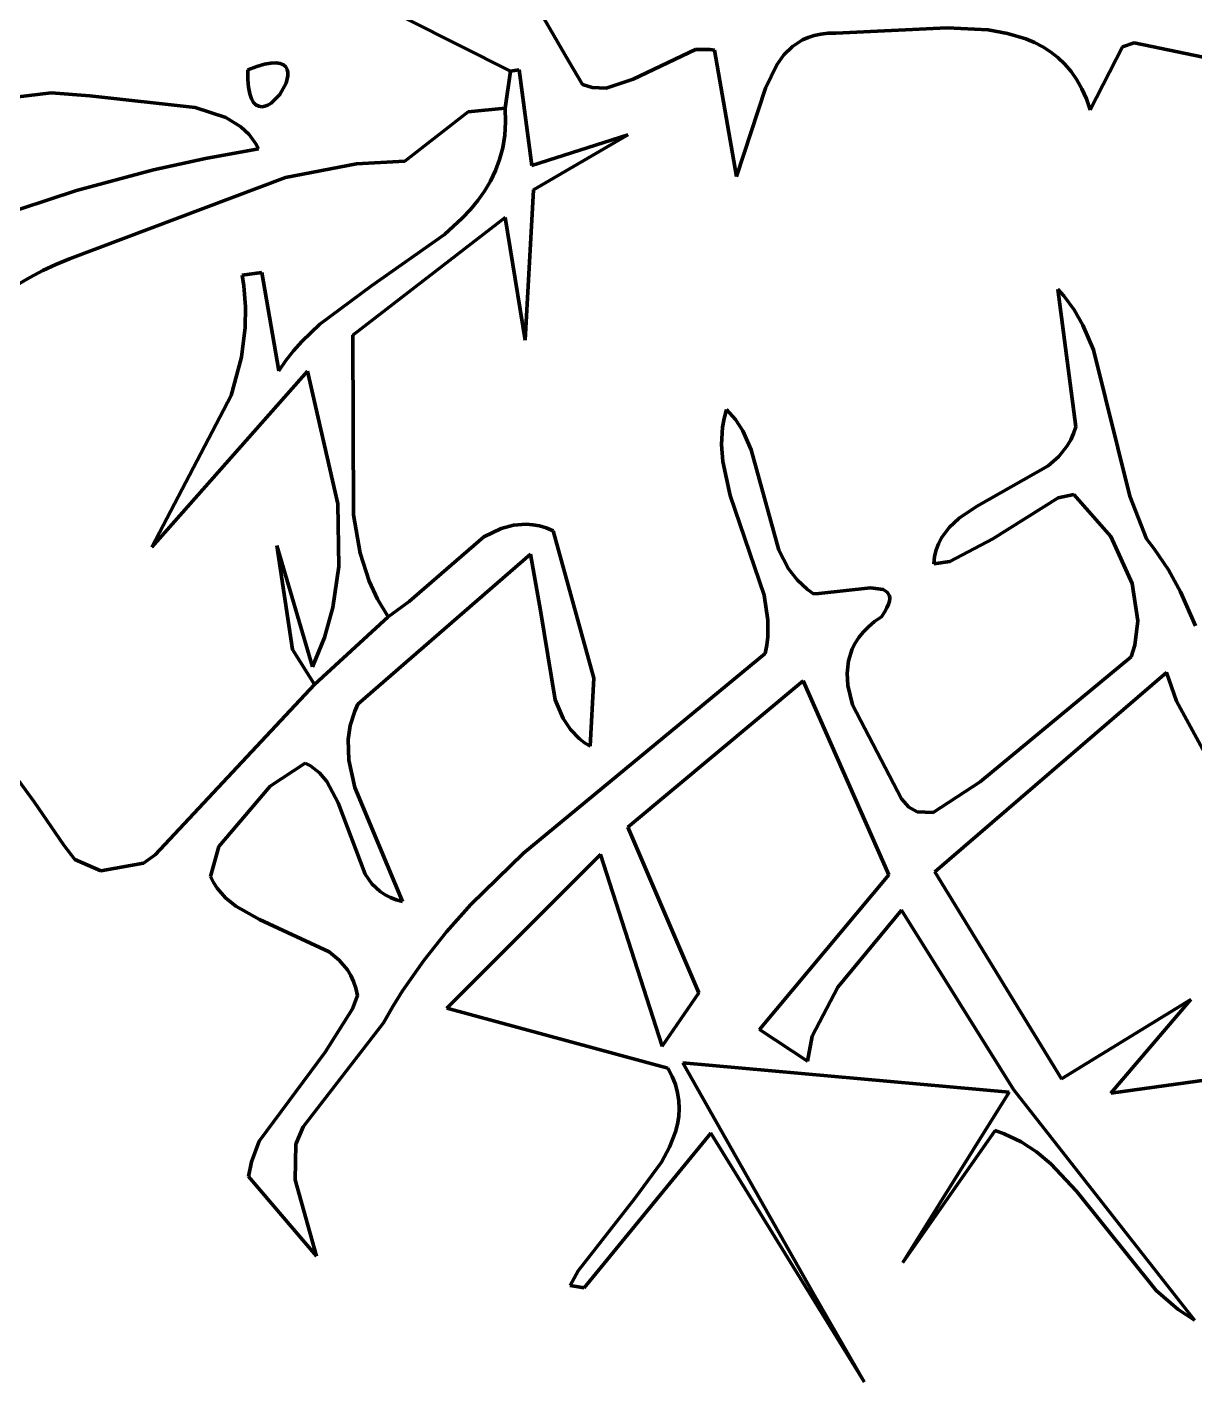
# Model space of a CAD drawing. Header units: millimetres. Extents: x 0 to 10.4, y 0 to 8.2.
# Drawn here: x 4.929 to 5.471, y 5.627 to 6.255 of the extents above; entities that cross this region are included whole.
import ezdxf

# ---------------------------------------------------------------- set-up
doc = ezdxf.new("R2010")
doc.units = ezdxf.units.MM
for name, color, linetype, lineweight in [('color#000000ff', 7, 'CONTINUOUS', 100), ('color#929292ff', 7, 'CONTINUOUS', 100), ('color#ffffffff', 7, 'CONTINUOUS', 100)]:
    doc.layers.add(name, color=color, linetype=linetype, lineweight=lineweight)

msp = doc.modelspace()

# ---------------------------------------------------------------- linework, layer by layer
at = {"layer": 'color#000000ff'}
for p, q in [((5.18048, 6.2393), (5.14089, 6.30804)), ((5.07636, 6.27352), (5.15356, 6.23455)), ((5.35606, 6.25472), (5.30437, 6.25222)), ((5.37507, 6.25368), (5.35606, 6.25472)), ((5.28895, 6.24905), (5.2843, 6.24599)), ((5.29158, 6.25023), (5.28895, 6.24905)), ((5.29442, 6.25115), (5.29158, 6.25023)), ((5.29749, 6.2518), (5.29442, 6.25115)), ((5.3008, 6.25216), (5.29749, 6.2518)), ((5.30437, 6.25222), (5.3008, 6.25216)), ((5.38406, 6.25207), (5.37507, 6.25368)), ((5.39253, 6.2495), (5.38406, 6.25207)), ((5.39652, 6.24781), (5.39253, 6.2495)), ((5.23941, 6.24456), (5.21042, 6.23082)), ((5.24595, 6.24469), (5.23941, 6.24456)), ((5.24818, 6.24429), (5.24595, 6.24469)), ((5.25836, 6.18576), (5.24818, 6.24429)), ((5.28037, 6.2421), (5.27705, 6.23751)), ((5.2843, 6.24599), (5.28037, 6.2421)), ((5.40034, 6.24582), (5.39652, 6.24781)), ((5.40395, 6.24351), (5.40034, 6.24582)), ((5.40736, 6.24085), (5.40395, 6.24351)), ((5.43731, 6.24594), (5.42237, 6.2166)), ((5.44271, 6.24776), (5.43731, 6.24594)), ((5.58105, 6.21895), (5.44271, 6.24776)), ((5.03594, 6.23673), (5.03183, 6.23513)), ((5.03946, 6.23778), (5.03594, 6.23673)), ((5.04243, 6.23834), (5.03946, 6.23778)), ((5.04488, 6.23845), (5.04243, 6.23834)), ((5.04683, 6.23816), (5.04488, 6.23845)), ((5.04833, 6.23752), (5.04683, 6.23816)), ((5.04941, 6.23658), (5.04833, 6.23752)), ((5.05009, 6.23538), (5.04941, 6.23658)), ((5.18701, 6.22839), (5.18048, 6.2393)), ((5.27705, 6.23751), (5.27186, 6.22673)), ((5.41053, 6.23784), (5.40736, 6.24085)), ((5.41346, 6.23444), (5.41053, 6.23784)), ((5.03183, 6.23513), (5.03183, 6.23074)), ((5.03183, 6.23074), (5.03213, 6.2271)), ((5.04957, 6.22898), (5.05042, 6.23241)), ((5.05042, 6.23398), (5.05009, 6.23538)), ((5.05042, 6.23241), (5.05042, 6.23398)), ((5.15356, 6.23455), (5.15105, 6.21747)), ((5.21042, 6.23082), (5.1979, 6.22675)), ((5.41612, 6.23064), (5.41346, 6.23444)), ((5.41851, 6.22641), (5.41612, 6.23064)), ((4.94065, 6.22461), (4.85624, 6.21427)), ((4.95858, 6.22308), (4.94065, 6.22461)), ((5.00743, 6.21778), (4.95858, 6.22308)), ((5.03213, 6.2271), (5.03268, 6.22414)), ((5.03268, 6.22414), (5.03346, 6.22183)), ((5.0426, 6.21976), (5.04667, 6.22381)), ((5.04667, 6.22381), (5.04957, 6.22898)), ((5.19143, 6.22702), (5.18701, 6.22839)), ((5.1979, 6.22675), (5.19143, 6.22702)), ((5.27186, 6.22673), (5.25836, 6.18576)), ((5.4206, 6.22174), (5.41851, 6.22641)), ((5.02154, 6.21311), (5.00743, 6.21778)), ((5.03346, 6.22183), (5.03444, 6.22012)), ((5.03444, 6.22012), (5.03558, 6.21896)), ((5.03558, 6.21896), (5.03686, 6.2183)), ((5.03686, 6.2183), (5.03823, 6.2181)), ((5.03823, 6.2181), (5.03966, 6.21831)), ((5.03966, 6.21831), (5.04113, 6.21888)), ((5.04113, 6.21888), (5.0426, 6.21976)), ((5.15105, 6.21747), (5.13392, 6.21581)), ((5.42237, 6.2166), (5.4206, 6.22174)), ((5.02854, 6.20883), (5.02154, 6.21311)), ((5.13392, 6.21581), (5.10457, 6.19285)), ((5.0324, 6.20523), (5.02854, 6.20883)), ((5.03548, 6.20095), (5.0324, 6.20523)), ((5.01223, 6.19418), (5.0367, 6.19854)), ((5.0367, 6.19854), (5.03548, 6.20095)), ((4.98806, 6.18885), (5.01223, 6.19418)), ((5.08215, 6.19167), (5.04926, 6.18534)), ((5.10457, 6.19285), (5.08215, 6.19167)), ((4.9523, 6.17922), (4.98806, 6.18885)), ((4.90545, 6.16378), (4.9523, 6.17922)), ((5.04926, 6.18534), (4.94905, 6.14757)), ((4.9367, 6.14214), (4.93071, 6.13896)), ((4.94282, 6.14501), (4.9367, 6.14214)), ((4.94905, 6.14757), (4.94282, 6.14501)), ((4.93071, 6.13896), (4.92487, 6.13549)), ((5.41566, 6.0698), (5.40735, 6.13354)), ((5.40735, 6.13354), (5.41008, 6.13047)), ((5.41008, 6.13047), (5.41491, 6.1239)), ((5.41491, 6.1239), (5.41898, 6.11682)), ((5.41898, 6.11682), (5.42391, 6.10541)), ((5.42391, 6.10541), (5.4407, 6.03764)), ((5.25192, 6.06961), (5.25263, 6.07365)), ((5.25263, 6.07365), (5.25368, 6.07772)), ((5.25368, 6.07772), (5.25788, 6.07315)), ((5.25788, 6.07315), (5.26128, 6.06792)), ((5.25141, 6.06158), (5.25192, 6.06961)), ((5.26128, 6.06792), (5.2652, 6.05909)), ((5.41335, 6.06366), (5.41466, 6.06662)), ((5.41466, 6.06662), (5.41566, 6.0698)), ((5.25197, 6.05364), (5.25141, 6.06158)), ((5.40775, 6.05595), (5.41174, 6.0609)), ((5.41174, 6.0609), (5.41335, 6.06366)), ((5.25547, 6.03793), (5.25197, 6.05364)), ((5.2652, 6.05909), (5.27801, 6.01263)), ((5.4029, 6.05162), (5.40775, 6.05595)), ((5.3697, 6.03286), (5.4029, 6.05162)), ((5.27122, 5.99165), (5.25547, 6.03793)), ((5.4075, 6.03677), (5.37722, 6.01776)), ((5.41483, 6.03831), (5.4075, 6.03677)), ((5.43185, 6.01894), (5.41483, 6.03831)), ((5.4407, 6.03764), (5.44839, 6.01781)), ((5.36155, 6.02733), (5.3697, 6.03286)), ((5.14119, 6.01872), (5.14933, 6.02263)), ((5.14933, 6.02263), (5.15499, 6.02413)), ((5.15499, 6.02413), (5.16087, 6.02456)), ((5.16087, 6.02456), (5.16389, 6.02432)), ((5.16389, 6.02432), (5.16698, 6.02377)), ((5.16698, 6.02377), (5.17014, 6.02286)), ((5.17014, 6.02286), (5.17336, 6.02159)), ((5.35342, 6.01825), (5.35701, 6.02309)), ((5.35701, 6.02309), (5.36155, 6.02733)), ((5.10655, 5.98882), (5.14119, 6.01872)), ((5.17336, 6.02159), (5.19216, 5.95324)), ((5.35203, 6.01556), (5.35342, 6.01825)), ((5.37722, 6.01776), (5.35727, 6.0073)), ((5.44185, 5.99719), (5.43185, 6.01894)), ((5.44839, 6.01781), (5.45209, 6.01314)), ((5.16278, 6.01079), (5.08284, 5.94125)), ((5.16752, 5.98468), (5.16278, 6.01079)), ((5.27801, 6.01263), (5.28255, 6.00391)), ((5.34986, 6.00622), (5.35023, 6.00956)), ((5.35023, 6.00956), (5.35097, 6.01267)), ((5.35097, 6.01267), (5.35203, 6.01556)), ((5.45209, 6.01314), (5.45864, 6.00343)), ((5.28255, 6.00391), (5.28648, 5.99878)), ((5.35727, 6.0073), (5.34986, 6.00622)), ((5.45864, 6.00343), (5.46423, 5.9933)), ((5.28648, 5.99878), (5.2913, 5.99433)), ((5.44441, 5.97989), (5.44185, 5.99719)), ((5.27294, 5.9801), (5.27122, 5.99165)), ((5.2913, 5.99433), (5.29409, 5.99239)), ((5.29409, 5.99239), (5.29659, 5.99243)), ((5.29659, 5.99243), (5.32049, 5.99507)), ((5.32049, 5.99507), (5.32633, 5.99426)), ((5.32633, 5.99426), (5.32824, 5.99314)), ((5.32824, 5.99314), (5.32928, 5.99141)), ((5.32928, 5.99141), (5.32942, 5.9903)), ((5.46423, 5.9933), (5.47116, 5.97748)), ((4.86405, 5.98997), (4.93266, 5.89592)), ((5.09691, 5.98166), (5.10655, 5.98882)), ((5.17428, 5.94314), (5.16752, 5.98468)), ((5.32811, 5.9858), (5.32702, 5.98388)), ((5.32886, 5.9875), (5.32811, 5.9858)), ((5.32929, 5.989), (5.32886, 5.9875)), ((5.32942, 5.9903), (5.32929, 5.989)), ((5.06266, 5.9503), (5.09691, 5.98166)), ((5.27291, 5.97238), (5.27294, 5.9801)), ((5.32237, 5.97944), (5.31956, 5.97707)), ((5.32558, 5.98172), (5.32237, 5.97944)), ((5.32702, 5.98388), (5.32558, 5.98172)), ((5.44309, 5.96855), (5.44441, 5.97989)), ((5.27247, 5.96851), (5.27291, 5.97238)), ((5.3151, 5.97208), (5.31341, 5.96948)), ((5.31715, 5.97461), (5.3151, 5.97208)), ((5.31956, 5.97707), (5.31715, 5.97461)), ((5.27171, 5.96463), (5.27247, 5.96851)), ((5.31206, 5.96681), (5.31029, 5.96131)), ((5.31341, 5.96948), (5.31206, 5.96681)), ((5.44139, 5.96307), (5.44309, 5.96855)), ((5.15956, 5.87208), (5.27171, 5.96463)), ((5.31029, 5.96131), (5.30966, 5.95562)), ((5.37127, 5.90517), (5.44139, 5.96307)), ((5.19216, 5.95324), (5.19052, 5.92166)), ((5.30966, 5.95562), (5.31002, 5.94978)), ((5.45766, 5.95582), (5.35039, 5.86346)), ((5.46238, 5.94253), (5.45766, 5.95582)), ((4.98884, 5.87143), (5.06266, 5.9503)), ((5.2893, 5.95202), (5.20803, 5.88414)), ((5.32904, 5.86213), (5.2893, 5.95202)), ((5.31002, 5.94978), (5.31211, 5.94086)), ((5.08284, 5.94125), (5.08137, 5.93794)), ((5.17807, 5.93449), (5.17428, 5.94314)), ((5.31211, 5.94086), (5.33307, 5.9009)), ((5.49709, 5.87878), (5.46238, 5.94253)), ((5.08137, 5.93794), (5.0793, 5.93136)), ((5.18141, 5.92947), (5.17807, 5.93449)), ((5.0793, 5.93136), (5.07831, 5.92485)), ((5.18553, 5.92516), (5.18141, 5.92947)), ((5.07831, 5.92485), (5.07856, 5.9152)), ((5.18791, 5.9233), (5.18553, 5.92516)), ((5.19052, 5.92166), (5.18791, 5.9233)), ((5.05842, 5.9138), (5.04218, 5.90319)), ((5.06083, 5.91255), (5.05842, 5.9138)), ((5.06502, 5.90934), (5.06083, 5.91255)), ((5.06845, 5.90532), (5.06502, 5.90934)), ((5.07856, 5.9152), (5.08146, 5.90252)), ((5.04218, 5.90319), (5.01838, 5.87526)), ((5.07364, 5.89545), (5.06845, 5.90532)), ((5.34948, 5.89102), (5.37127, 5.90517)), ((5.08146, 5.90252), (5.10355, 5.84975)), ((5.33307, 5.9009), (5.33489, 5.89728)), ((5.33489, 5.89728), (5.33823, 5.89346)), ((4.93266, 5.89592), (4.94643, 5.87587)), ((5.0862, 5.86238), (5.07364, 5.89545)), ((5.33823, 5.89346), (5.34214, 5.89135)), ((5.34214, 5.89135), (5.34948, 5.89102)), ((5.20803, 5.88414), (5.24088, 5.80739)), ((4.94643, 5.87587), (4.95157, 5.86916)), ((4.98348, 5.86755), (4.98884, 5.87143)), ((5.01838, 5.87526), (5.01454, 5.86137)), ((5.19524, 5.87151), (5.12404, 5.80032)), ((5.13525, 5.84831), (5.15956, 5.87208)), ((5.22396, 5.78267), (5.19524, 5.87151)), ((4.95157, 5.86916), (4.9636, 5.86396)), ((4.9636, 5.86396), (4.98348, 5.86755)), ((5.01454, 5.86137), (5.01592, 5.85855)), ((5.08936, 5.85797), (5.0862, 5.86238)), ((5.26907, 5.79039), (5.32904, 5.86213)), ((5.35039, 5.86346), (5.409, 5.76747)), ((5.01592, 5.85855), (5.01755, 5.85596)), ((5.01755, 5.85596), (5.02149, 5.85141)), ((5.09321, 5.8543), (5.08936, 5.85797)), ((5.09544, 5.85278), (5.09321, 5.8543)), ((5.09789, 5.85151), (5.09544, 5.85278)), ((5.02149, 5.85141), (5.0262, 5.84758)), ((5.0262, 5.84758), (5.03725, 5.84144)), ((5.10059, 5.85049), (5.09789, 5.85151)), ((5.10355, 5.84975), (5.10059, 5.85049)), ((5.12395, 5.83565), (5.13525, 5.84831)), ((5.03725, 5.84144), (5.06946, 5.82638)), ((5.33488, 5.84574), (5.30535, 5.80998)), ((5.38683, 5.76252), (5.33488, 5.84574)), ((5.11334, 5.82236), (5.12395, 5.83565)), ((5.06946, 5.82638), (5.0741, 5.82255)), ((5.0741, 5.82255), (5.07795, 5.81801)), ((5.10354, 5.80835), (5.11334, 5.82236)), ((5.07795, 5.81801), (5.07953, 5.81543)), ((5.07953, 5.81543), (5.08086, 5.81261)), ((5.08086, 5.81261), (5.08191, 5.80954)), ((5.08191, 5.80954), (5.08266, 5.8062)), ((5.30535, 5.80998), (5.2935, 5.78727)), ((5.08266, 5.8062), (5.08026, 5.7999)), ((5.09897, 5.80106), (5.10354, 5.80835)), ((5.24088, 5.80739), (5.22396, 5.78267)), ((5.409, 5.76747), (5.46908, 5.80424)), ((5.46908, 5.80424), (5.43187, 5.76095)), ((5.08026, 5.7999), (5.06763, 5.7799)), ((5.09463, 5.79355), (5.09897, 5.80106)), ((5.12404, 5.80032), (5.2265, 5.77248)), ((5.0574, 5.74532), (5.09463, 5.79355)), ((5.29128, 5.77567), (5.26907, 5.79039)), ((5.2935, 5.78727), (5.29128, 5.77567)), ((5.06763, 5.7799), (5.03705, 5.73861)), ((5.2265, 5.77248), (5.22852, 5.76865)), ((5.29386, 5.66824), (5.23354, 5.77493)), ((5.23354, 5.77493), (5.38482, 5.76131)), ((5.43187, 5.76095), (5.54335, 5.77622)), ((5.22852, 5.76865), (5.23004, 5.76486)), ((5.23004, 5.76486), (5.23108, 5.76111)), ((5.23108, 5.76111), (5.23167, 5.75741)), ((5.38482, 5.76131), (5.33543, 5.68242)), ((5.47065, 5.65573), (5.38683, 5.76252)), ((5.23184, 5.75374), (5.23162, 5.75011)), ((5.23167, 5.75741), (5.23184, 5.75374)), ((5.23104, 5.74651), (5.23011, 5.74295)), ((5.23162, 5.75011), (5.23104, 5.74651)), ((5.05398, 5.7372), (5.0574, 5.74532)), ((5.18779, 5.6707), (5.2464, 5.7423)), ((5.23011, 5.74295), (5.22736, 5.73591)), ((5.2464, 5.7423), (5.31756, 5.62706)), ((5.33543, 5.68242), (5.37831, 5.74355)), ((5.37831, 5.74355), (5.3825, 5.74208)), ((5.3825, 5.74208), (5.3903, 5.73834)), ((5.03705, 5.73861), (5.03352, 5.72907)), ((5.05372, 5.72064), (5.05398, 5.7372)), ((5.22736, 5.73591), (5.22359, 5.72897)), ((5.3903, 5.73834), (5.39745, 5.73367)), ((5.39745, 5.73367), (5.40404, 5.7282)), ((5.03352, 5.72907), (5.03211, 5.72224)), ((5.22359, 5.72897), (5.21114, 5.71197)), ((5.40404, 5.7282), (5.41599, 5.71544)), ((5.03211, 5.72224), (5.06362, 5.68539)), ((5.06362, 5.68539), (5.05372, 5.72064)), ((5.41599, 5.71544), (5.45287, 5.66945)), ((5.21114, 5.71197), (5.18491, 5.67848)), ((5.18491, 5.67848), (5.18132, 5.67172)), ((5.18132, 5.67172), (5.18779, 5.6707)), ((5.31756, 5.62706), (5.29386, 5.66824)), ((5.45287, 5.66945), (5.46308, 5.66067)), ((5.46308, 5.66067), (5.47065, 5.65573))]:
    msp.add_line(p, q, dxfattribs=at)
at = {"layer": 'color#929292ff'}
for p, q in [((5.03183, 6.23513), (5.03594, 6.23673)), ((5.03594, 6.23673), (5.03946, 6.23778)), ((5.03946, 6.23778), (5.04243, 6.23834)), ((5.04243, 6.23834), (5.04488, 6.23845)), ((5.04488, 6.23845), (5.04683, 6.23816)), ((5.04683, 6.23816), (5.04833, 6.23752)), ((5.04833, 6.23752), (5.04941, 6.23658)), ((5.04941, 6.23658), (5.05009, 6.23538)), ((5.03183, 6.23074), (5.03183, 6.23513)), ((5.03213, 6.2271), (5.03183, 6.23074)), ((5.05042, 6.23241), (5.04957, 6.22898)), ((5.05009, 6.23538), (5.05042, 6.23398)), ((5.05042, 6.23398), (5.05042, 6.23241)), ((5.15105, 6.21747), (5.15356, 6.23455)), ((5.15356, 6.23455), (5.15763, 6.23514)), ((5.15763, 6.23514), (5.16348, 6.19092)), ((5.03268, 6.22414), (5.03213, 6.2271)), ((5.03346, 6.22183), (5.03268, 6.22414)), ((5.04667, 6.22381), (5.0426, 6.21976)), ((5.04957, 6.22898), (5.04667, 6.22381)), ((5.03444, 6.22012), (5.03346, 6.22183)), ((5.03558, 6.21896), (5.03444, 6.22012)), ((5.03686, 6.2183), (5.03558, 6.21896)), ((5.03823, 6.2181), (5.03686, 6.2183)), ((5.03966, 6.21831), (5.03823, 6.2181)), ((5.04113, 6.21888), (5.03966, 6.21831)), ((5.0426, 6.21976), (5.04113, 6.21888)), ((5.15125, 6.21099), (5.15105, 6.21747)), ((5.15088, 6.20488), (5.15125, 6.21099)), ((5.14996, 6.19911), (5.15088, 6.20488)), ((5.16348, 6.19092), (5.20801, 6.20504)), ((5.20801, 6.20504), (5.16426, 6.17952)), ((5.14854, 6.19366), (5.14996, 6.19911)), ((5.14665, 6.1885), (5.14854, 6.19366)), ((5.14432, 6.18362), (5.14665, 6.1885)), ((5.14157, 6.17899), (5.14432, 6.18362)), ((5.16426, 6.17952), (5.16031, 6.1099)), ((5.13501, 6.17041), (5.13846, 6.1746)), ((5.13846, 6.1746), (5.14157, 6.17899)), ((5.15117, 6.16678), (5.08047, 6.11223)), ((5.13125, 6.1664), (5.13501, 6.17041)), ((5.16031, 6.1099), (5.15117, 6.16678)), ((5.12294, 6.15886), (5.13125, 6.1664)), ((5.08916, 6.13501), (5.12294, 6.15886)), ((5.02921, 6.13998), (5.03836, 6.14121)), ((5.02995, 6.13502), (5.02921, 6.13998)), ((5.03836, 6.14121), (5.04622, 6.09574)), ((5.03072, 6.1253), (5.02995, 6.13502)), ((5.06523, 6.11726), (5.08916, 6.13501)), ((5.03058, 6.11582), (5.03072, 6.1253)), ((5.0568, 6.10926), (5.06523, 6.11726)), ((5.02885, 6.10203), (5.03058, 6.11582)), ((5.08047, 6.11223), (5.08082, 6.02902)), ((5.04943, 6.10048), (5.05297, 6.10498)), ((5.05297, 6.10498), (5.0568, 6.10926)), ((5.02412, 6.08431), (5.02885, 6.10203)), ((5.04622, 6.09574), (5.04943, 6.10048)), ((5.0594, 6.09549), (4.98723, 6.01398)), ((5.07348, 6.03405), (5.0594, 6.09549)), ((4.98723, 6.01398), (5.02412, 6.08431)), ((5.07395, 6.00506), (5.07348, 6.03405)), ((5.08082, 6.02902), (5.08382, 6.01112)), ((5.05252, 5.96649), (5.04519, 6.01479)), ((5.04519, 6.01479), (5.06175, 5.95853)), ((5.08382, 6.01112), (5.08801, 5.99815)), ((5.07125, 5.98604), (5.07395, 6.00506)), ((5.08801, 5.99815), (5.09194, 5.98978)), ((5.06738, 5.9721), (5.07125, 5.98604)), ((5.09194, 5.98978), (5.09691, 5.98166)), ((5.09691, 5.98166), (5.06266, 5.9503)), ((5.06175, 5.95853), (5.06738, 5.9721)), ((5.06266, 5.9503), (5.05252, 5.96649))]:
    msp.add_line(p, q, dxfattribs=at)
at = {"layer": 'color#ffffffff'}
for p, q in [((5.14089, 6.30804), (5.18048, 6.2393)), ((5.15356, 6.23455), (5.07636, 6.27352)), ((5.30437, 6.25222), (5.35606, 6.25472)), ((5.35606, 6.25472), (5.37507, 6.25368)), ((5.2843, 6.24599), (5.28895, 6.24905)), ((5.28895, 6.24905), (5.29158, 6.25023)), ((5.29158, 6.25023), (5.29442, 6.25115)), ((5.29442, 6.25115), (5.29749, 6.2518)), ((5.29749, 6.2518), (5.3008, 6.25216)), ((5.3008, 6.25216), (5.30437, 6.25222)), ((5.37507, 6.25368), (5.38406, 6.25207)), ((5.38406, 6.25207), (5.39253, 6.2495)), ((5.39253, 6.2495), (5.39652, 6.24781)), ((5.21042, 6.23082), (5.23941, 6.24456)), ((5.23941, 6.24456), (5.24595, 6.24469)), ((5.24595, 6.24469), (5.24818, 6.24429)), ((5.24818, 6.24429), (5.25836, 6.18576)), ((5.27705, 6.23751), (5.28037, 6.2421)), ((5.28037, 6.2421), (5.2843, 6.24599)), ((5.39652, 6.24781), (5.40034, 6.24582)), ((5.40034, 6.24582), (5.40395, 6.24351)), ((5.40395, 6.24351), (5.40736, 6.24085)), ((5.42237, 6.2166), (5.43731, 6.24594)), ((5.43731, 6.24594), (5.44271, 6.24776)), ((5.44271, 6.24776), (5.58105, 6.21895)), ((5.18048, 6.2393), (5.18701, 6.22839)), ((5.27186, 6.22673), (5.27705, 6.23751)), ((5.40736, 6.24085), (5.41053, 6.23784)), ((5.41053, 6.23784), (5.41346, 6.23444)), ((5.15763, 6.23514), (5.15356, 6.23455)), ((5.16348, 6.19092), (5.15763, 6.23514)), ((5.1979, 6.22675), (5.21042, 6.23082)), ((5.41346, 6.23444), (5.41612, 6.23064)), ((5.41612, 6.23064), (5.41851, 6.22641)), ((4.85624, 6.21427), (4.94065, 6.22461)), ((4.94065, 6.22461), (4.95858, 6.22308)), ((4.95858, 6.22308), (5.00743, 6.21778)), ((5.18701, 6.22839), (5.19143, 6.22702)), ((5.19143, 6.22702), (5.1979, 6.22675)), ((5.25836, 6.18576), (5.27186, 6.22673)), ((5.41851, 6.22641), (5.4206, 6.22174)), ((5.00743, 6.21778), (5.02154, 6.21311)), ((5.13392, 6.21581), (5.15105, 6.21747)), ((5.15105, 6.21747), (5.15125, 6.21099)), ((5.4206, 6.22174), (5.42237, 6.2166)), ((5.02154, 6.21311), (5.02854, 6.20883)), ((5.10457, 6.19285), (5.13392, 6.21581)), ((5.15125, 6.21099), (5.15088, 6.20488)), ((5.02854, 6.20883), (5.0324, 6.20523)), ((5.0324, 6.20523), (5.03548, 6.20095)), ((5.15088, 6.20488), (5.14996, 6.19911)), ((5.20801, 6.20504), (5.16348, 6.19092)), ((5.16426, 6.17952), (5.20801, 6.20504)), ((5.0367, 6.19854), (5.01223, 6.19418)), ((5.03548, 6.20095), (5.0367, 6.19854)), ((5.14996, 6.19911), (5.14854, 6.19366)), ((5.01223, 6.19418), (4.98806, 6.18885)), ((5.04926, 6.18534), (5.08215, 6.19167)), ((5.08215, 6.19167), (5.10457, 6.19285)), ((5.14854, 6.19366), (5.14665, 6.1885)), ((4.98806, 6.18885), (4.9523, 6.17922)), ((5.14665, 6.1885), (5.14432, 6.18362)), ((4.9523, 6.17922), (4.90545, 6.16378)), ((4.94905, 6.14757), (5.04926, 6.18534)), ((5.14432, 6.18362), (5.14157, 6.17899)), ((5.16031, 6.1099), (5.16426, 6.17952)), ((5.13846, 6.1746), (5.13501, 6.17041)), ((5.14157, 6.17899), (5.13846, 6.1746)), ((5.08047, 6.11223), (5.15117, 6.16678)), ((5.13501, 6.17041), (5.13125, 6.1664)), ((5.15117, 6.16678), (5.16031, 6.1099)), ((5.13125, 6.1664), (5.12294, 6.15886)), ((5.12294, 6.15886), (5.08916, 6.13501)), ((4.93071, 6.13896), (4.9367, 6.14214)), ((4.9367, 6.14214), (4.94282, 6.14501)), ((4.94282, 6.14501), (4.94905, 6.14757)), ((4.92487, 6.13549), (4.93071, 6.13896)), ((5.03836, 6.14121), (5.02921, 6.13998)), ((5.02921, 6.13998), (5.02995, 6.13502)), ((5.04622, 6.09574), (5.03836, 6.14121)), ((5.02995, 6.13502), (5.03072, 6.1253)), ((5.08916, 6.13501), (5.06523, 6.11726)), ((5.41008, 6.13047), (5.40735, 6.13354)), ((5.40735, 6.13354), (5.41566, 6.0698)), ((5.41491, 6.1239), (5.41008, 6.13047)), ((5.03072, 6.1253), (5.03058, 6.11582)), ((5.41898, 6.11682), (5.41491, 6.1239)), ((5.06523, 6.11726), (5.0568, 6.10926)), ((5.42391, 6.10541), (5.41898, 6.11682)), ((5.03058, 6.11582), (5.02885, 6.10203)), ((5.08082, 6.02902), (5.08047, 6.11223)), ((5.05297, 6.10498), (5.04943, 6.10048)), ((5.0568, 6.10926), (5.05297, 6.10498)), ((5.4407, 6.03764), (5.42391, 6.10541)), ((5.02885, 6.10203), (5.02412, 6.08431)), ((5.04943, 6.10048), (5.04622, 6.09574)), ((4.98723, 6.01398), (5.0594, 6.09549)), ((5.0594, 6.09549), (5.07348, 6.03405)), ((5.02412, 6.08431), (4.98723, 6.01398)), ((5.25263, 6.07365), (5.25192, 6.06961)), ((5.25368, 6.07772), (5.25263, 6.07365)), ((5.25788, 6.07315), (5.25368, 6.07772)), ((5.26128, 6.06792), (5.25788, 6.07315)), ((5.25192, 6.06961), (5.25141, 6.06158)), ((5.2652, 6.05909), (5.26128, 6.06792)), ((5.41466, 6.06662), (5.41335, 6.06366)), ((5.41566, 6.0698), (5.41466, 6.06662)), ((5.25141, 6.06158), (5.25197, 6.05364)), ((5.41174, 6.0609), (5.40775, 6.05595)), ((5.41335, 6.06366), (5.41174, 6.0609)), ((5.25197, 6.05364), (5.25547, 6.03793)), ((5.27801, 6.01263), (5.2652, 6.05909)), ((5.40775, 6.05595), (5.4029, 6.05162)), ((5.4029, 6.05162), (5.3697, 6.03286)), ((5.25547, 6.03793), (5.27122, 5.99165)), ((5.37722, 6.01776), (5.4075, 6.03677)), ((5.4075, 6.03677), (5.41483, 6.03831)), ((5.41483, 6.03831), (5.43185, 6.01894)), ((5.44839, 6.01781), (5.4407, 6.03764)), ((5.07348, 6.03405), (5.07395, 6.00506)), ((5.08382, 6.01112), (5.08082, 6.02902)), ((5.3697, 6.03286), (5.36155, 6.02733)), ((5.14933, 6.02263), (5.14119, 6.01872)), ((5.15499, 6.02413), (5.14933, 6.02263)), ((5.16087, 6.02456), (5.15499, 6.02413)), ((5.16389, 6.02432), (5.16087, 6.02456)), ((5.16698, 6.02377), (5.16389, 6.02432)), ((5.17014, 6.02286), (5.16698, 6.02377)), ((5.17336, 6.02159), (5.17014, 6.02286)), ((5.35701, 6.02309), (5.35342, 6.01825)), ((5.36155, 6.02733), (5.35701, 6.02309)), ((5.14119, 6.01872), (5.10655, 5.98882)), ((5.19216, 5.95324), (5.17336, 6.02159)), ((5.35342, 6.01825), (5.35203, 6.01556)), ((5.35727, 6.0073), (5.37722, 6.01776)), ((5.43185, 6.01894), (5.44185, 5.99719)), ((5.45209, 6.01314), (5.44839, 6.01781)), ((5.06175, 5.95853), (5.04519, 6.01479)), ((5.04519, 6.01479), (5.05252, 5.96649)), ((5.08284, 5.94125), (5.16278, 6.01079)), ((5.08801, 5.99815), (5.08382, 6.01112)), ((5.16278, 6.01079), (5.16752, 5.98468)), ((5.28255, 6.00391), (5.27801, 6.01263)), ((5.35023, 6.00956), (5.34986, 6.00622)), ((5.35097, 6.01267), (5.35023, 6.00956)), ((5.35203, 6.01556), (5.35097, 6.01267)), ((5.45864, 6.00343), (5.45209, 6.01314)), ((5.07395, 6.00506), (5.07125, 5.98604)), ((5.28648, 5.99878), (5.28255, 6.00391)), ((5.34986, 6.00622), (5.35727, 6.0073)), ((5.46423, 5.9933), (5.45864, 6.00343)), ((5.09194, 5.98978), (5.08801, 5.99815)), ((5.2913, 5.99433), (5.28648, 5.99878)), ((5.44185, 5.99719), (5.44441, 5.97989)), ((5.27122, 5.99165), (5.27294, 5.9801)), ((5.29409, 5.99239), (5.2913, 5.99433)), ((5.29659, 5.99243), (5.29409, 5.99239)), ((5.32049, 5.99507), (5.29659, 5.99243)), ((5.32633, 5.99426), (5.32049, 5.99507)), ((5.32824, 5.99314), (5.32633, 5.99426)), ((5.32928, 5.99141), (5.32824, 5.99314)), ((5.32942, 5.9903), (5.32928, 5.99141)), ((5.47116, 5.97748), (5.46423, 5.9933)), ((4.93266, 5.89592), (4.86405, 5.98997)), ((5.07125, 5.98604), (5.06738, 5.9721)), ((5.09691, 5.98166), (5.09194, 5.98978)), ((5.10655, 5.98882), (5.09691, 5.98166)), ((5.16752, 5.98468), (5.17428, 5.94314)), ((5.32702, 5.98388), (5.32811, 5.9858)), ((5.32811, 5.9858), (5.32886, 5.9875)), ((5.32886, 5.9875), (5.32929, 5.989)), ((5.32929, 5.989), (5.32942, 5.9903)), ((5.27294, 5.9801), (5.27291, 5.97238)), ((5.31956, 5.97707), (5.32237, 5.97944)), ((5.32237, 5.97944), (5.32558, 5.98172)), ((5.32558, 5.98172), (5.32702, 5.98388)), ((5.44441, 5.97989), (5.44309, 5.96855)), ((5.06738, 5.9721), (5.06175, 5.95853)), ((5.27291, 5.97238), (5.27247, 5.96851)), ((5.31341, 5.96948), (5.3151, 5.97208)), ((5.3151, 5.97208), (5.31715, 5.97461)), ((5.31715, 5.97461), (5.31956, 5.97707)), ((5.05252, 5.96649), (5.06266, 5.9503)), ((5.27247, 5.96851), (5.27171, 5.96463)), ((5.31029, 5.96131), (5.31206, 5.96681)), ((5.31206, 5.96681), (5.31341, 5.96948)), ((5.44309, 5.96855), (5.44139, 5.96307)), ((5.27171, 5.96463), (5.15956, 5.87208)), ((5.30966, 5.95562), (5.31029, 5.96131)), ((5.44139, 5.96307), (5.37127, 5.90517)), ((5.19052, 5.92166), (5.19216, 5.95324)), ((5.31002, 5.94978), (5.30966, 5.95562)), ((5.35039, 5.86346), (5.45766, 5.95582)), ((5.45766, 5.95582), (5.46238, 5.94253)), ((5.06266, 5.9503), (4.98884, 5.87143)), ((5.20803, 5.88414), (5.2893, 5.95202)), ((5.2893, 5.95202), (5.32904, 5.86213)), ((5.31211, 5.94086), (5.31002, 5.94978)), ((5.08137, 5.93794), (5.08284, 5.94125)), ((5.17428, 5.94314), (5.17807, 5.93449)), ((5.33307, 5.9009), (5.31211, 5.94086)), ((5.46238, 5.94253), (5.49709, 5.87878)), ((5.0793, 5.93136), (5.08137, 5.93794)), ((5.17807, 5.93449), (5.18141, 5.92947)), ((5.07831, 5.92485), (5.0793, 5.93136)), ((5.18141, 5.92947), (5.18553, 5.92516)), ((5.07856, 5.9152), (5.07831, 5.92485)), ((5.18553, 5.92516), (5.18791, 5.9233)), ((5.18791, 5.9233), (5.19052, 5.92166)), ((5.04218, 5.90319), (5.05842, 5.9138)), ((5.05842, 5.9138), (5.06083, 5.91255)), ((5.06083, 5.91255), (5.06502, 5.90934)), ((5.06502, 5.90934), (5.06845, 5.90532)), ((5.08146, 5.90252), (5.07856, 5.9152)), ((5.01838, 5.87526), (5.04218, 5.90319)), ((5.06845, 5.90532), (5.07364, 5.89545)), ((5.37127, 5.90517), (5.34948, 5.89102)), ((5.10355, 5.84975), (5.08146, 5.90252)), ((5.33489, 5.89728), (5.33307, 5.9009)), ((5.33823, 5.89346), (5.33489, 5.89728)), ((4.94643, 5.87587), (4.93266, 5.89592)), ((5.07364, 5.89545), (5.0862, 5.86238)), ((5.34214, 5.89135), (5.33823, 5.89346)), ((5.34948, 5.89102), (5.34214, 5.89135)), ((5.24088, 5.80739), (5.20803, 5.88414)), ((4.95157, 5.86916), (4.94643, 5.87587)), ((4.98884, 5.87143), (4.98348, 5.86755)), ((5.01454, 5.86137), (5.01838, 5.87526)), ((5.12404, 5.80032), (5.19524, 5.87151)), ((5.15956, 5.87208), (5.13525, 5.84831)), ((5.19524, 5.87151), (5.22396, 5.78267)), ((4.9636, 5.86396), (4.95157, 5.86916)), ((4.98348, 5.86755), (4.9636, 5.86396)), ((5.01592, 5.85855), (5.01454, 5.86137)), ((5.0862, 5.86238), (5.08936, 5.85797)), ((5.32904, 5.86213), (5.26907, 5.79039)), ((5.409, 5.76747), (5.35039, 5.86346)), ((5.01755, 5.85596), (5.01592, 5.85855)), ((5.02149, 5.85141), (5.01755, 5.85596)), ((5.08936, 5.85797), (5.09321, 5.8543)), ((5.09321, 5.8543), (5.09544, 5.85278)), ((5.09544, 5.85278), (5.09789, 5.85151)), ((5.0262, 5.84758), (5.02149, 5.85141)), ((5.03725, 5.84144), (5.0262, 5.84758)), ((5.09789, 5.85151), (5.10059, 5.85049)), ((5.10059, 5.85049), (5.10355, 5.84975)), ((5.13525, 5.84831), (5.12395, 5.83565)), ((5.06946, 5.82638), (5.03725, 5.84144)), ((5.30535, 5.80998), (5.33488, 5.84574)), ((5.33488, 5.84574), (5.38683, 5.76252)), ((5.12395, 5.83565), (5.11334, 5.82236)), ((5.0741, 5.82255), (5.06946, 5.82638)), ((5.07795, 5.81801), (5.0741, 5.82255)), ((5.11334, 5.82236), (5.10354, 5.80835)), ((5.07953, 5.81543), (5.07795, 5.81801)), ((5.08086, 5.81261), (5.07953, 5.81543)), ((5.08191, 5.80954), (5.08086, 5.81261)), ((5.08266, 5.8062), (5.08191, 5.80954)), ((5.2935, 5.78727), (5.30535, 5.80998)), ((5.08026, 5.7999), (5.08266, 5.8062)), ((5.10354, 5.80835), (5.09897, 5.80106)), ((5.22396, 5.78267), (5.24088, 5.80739)), ((5.46908, 5.80424), (5.409, 5.76747)), ((5.43187, 5.76095), (5.46908, 5.80424)), ((5.06763, 5.7799), (5.08026, 5.7999)), ((5.09897, 5.80106), (5.09463, 5.79355)), ((5.2265, 5.77248), (5.12404, 5.80032)), ((5.09463, 5.79355), (5.0574, 5.74532)), ((5.26907, 5.79039), (5.29128, 5.77567)), ((5.29128, 5.77567), (5.2935, 5.78727)), ((5.03705, 5.73861), (5.06763, 5.7799)), ((5.22852, 5.76865), (5.2265, 5.77248)), ((5.38482, 5.76131), (5.23354, 5.77493)), ((5.23354, 5.77493), (5.29386, 5.66824)), ((5.54335, 5.77622), (5.43187, 5.76095)), ((5.23004, 5.76486), (5.22852, 5.76865)), ((5.23108, 5.76111), (5.23004, 5.76486)), ((5.23167, 5.75741), (5.23108, 5.76111)), ((5.33543, 5.68242), (5.38482, 5.76131)), ((5.38683, 5.76252), (5.47065, 5.65573)), ((5.23162, 5.75011), (5.23184, 5.75374)), ((5.23184, 5.75374), (5.23167, 5.75741)), ((5.23011, 5.74295), (5.23104, 5.74651)), ((5.23104, 5.74651), (5.23162, 5.75011)), ((5.0574, 5.74532), (5.05398, 5.7372)), ((5.2464, 5.7423), (5.18779, 5.6707)), ((5.22736, 5.73591), (5.23011, 5.74295)), ((5.31756, 5.62706), (5.2464, 5.7423)), ((5.37831, 5.74355), (5.33543, 5.68242)), ((5.3825, 5.74208), (5.37831, 5.74355)), ((5.3903, 5.73834), (5.3825, 5.74208)), ((5.03352, 5.72907), (5.03705, 5.73861)), ((5.05398, 5.7372), (5.05372, 5.72064)), ((5.22359, 5.72897), (5.22736, 5.73591)), ((5.39745, 5.73367), (5.3903, 5.73834)), ((5.40404, 5.7282), (5.39745, 5.73367)), ((5.03211, 5.72224), (5.03352, 5.72907)), ((5.21114, 5.71197), (5.22359, 5.72897)), ((5.41599, 5.71544), (5.40404, 5.7282)), ((5.06362, 5.68539), (5.03211, 5.72224)), ((5.05372, 5.72064), (5.06362, 5.68539)), ((5.45287, 5.66945), (5.41599, 5.71544)), ((5.18491, 5.67848), (5.21114, 5.71197)), ((5.18132, 5.67172), (5.18491, 5.67848)), ((5.18779, 5.6707), (5.18132, 5.67172)), ((5.29386, 5.66824), (5.31756, 5.62706)), ((5.46308, 5.66067), (5.45287, 5.66945)), ((5.47065, 5.65573), (5.46308, 5.66067))]:
    msp.add_line(p, q, dxfattribs=at)

doc.saveas('drawing.dxf')
